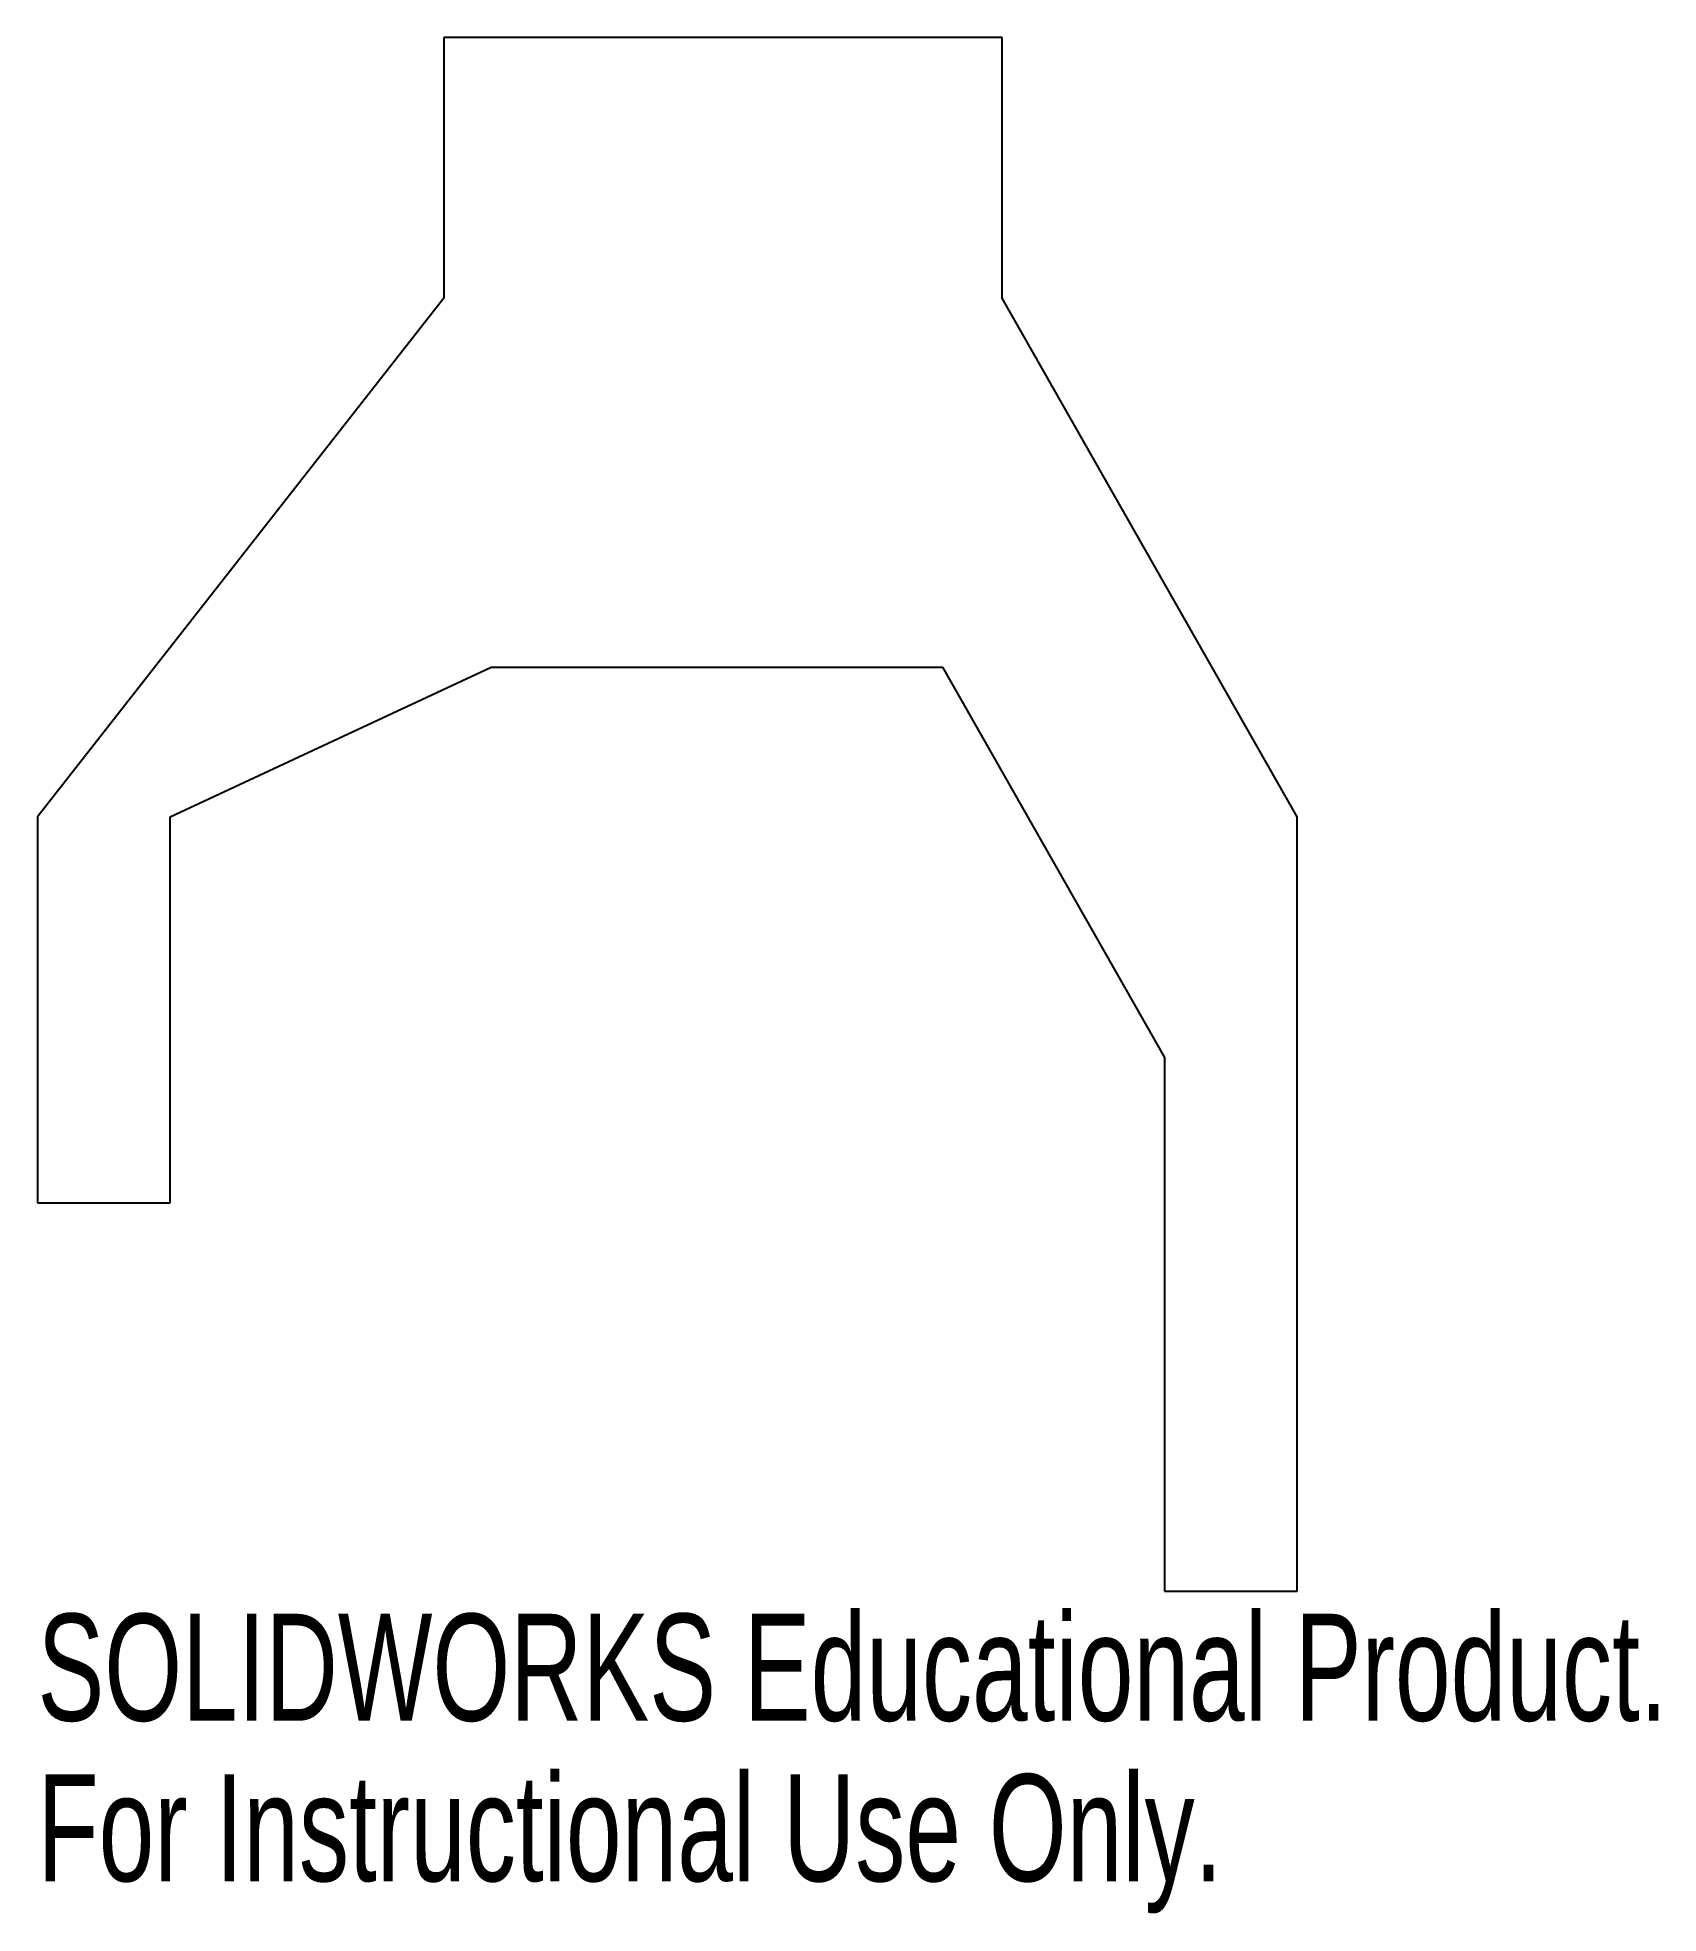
# Model space of a CAD drawing. Header units: millimetres. Extents: x 53.9 to 127.2, y -16.3 to 68.4.
import ezdxf

# ---------------------------------------------------------------- set-up
doc = ezdxf.new("R2010")
doc.units = ezdxf.units.MM
doc.styles.add('SLDTEXTSTYLE0', font='TXT', dxfattribs={"width": 0.7})

msp = doc.modelspace()

# ---------------------------------------------------------------- linework, layer by layer
at = {"color": 7, "linetype": 'Continuous', "lineweight": 25}
for p, q in [((72.257, 68.418), (72.257, 56.645)), ((97.485, 68.418), (72.257, 68.418)), ((97.485, 56.645), (97.485, 68.418)), ((72.257, 56.645), (53.884, 33.203)), ((110.824, 33.203), (97.485, 56.645)), ((59.884, 33.203), (74.385, 39.967)), ((74.385, 39.967), (94.789, 39.967)), ((94.789, 39.967), (104.824, 22.331)), ((53.884, 33.203), (53.884, 15.768)), ((59.884, 15.768), (59.884, 33.203)), ((110.824, -1.782), (110.824, 33.203)), ((104.824, 22.331), (104.824, -1.782)), ((53.884, 15.768), (59.884, 15.768)), ((104.824, -1.782), (110.824, -1.782))]:
    msp.add_line(p, q, dxfattribs=at)

# ---------------------------------------------------------------- texts
at = {"color": 7, "linetype": 'Continuous', "char_height": 4.83362, "attachment_point": 1, "style": 'SLDTEXTSTYLE0'}
for s, insert in [('SOLIDWORKS Educational Product.', (53.884, -2.802)), ('For Instructional Use Only.', (53.884, -10.052))]:
    msp.add_mtext(s, dxfattribs=dict(at, insert=insert))

doc.saveas('drawing.dxf')
